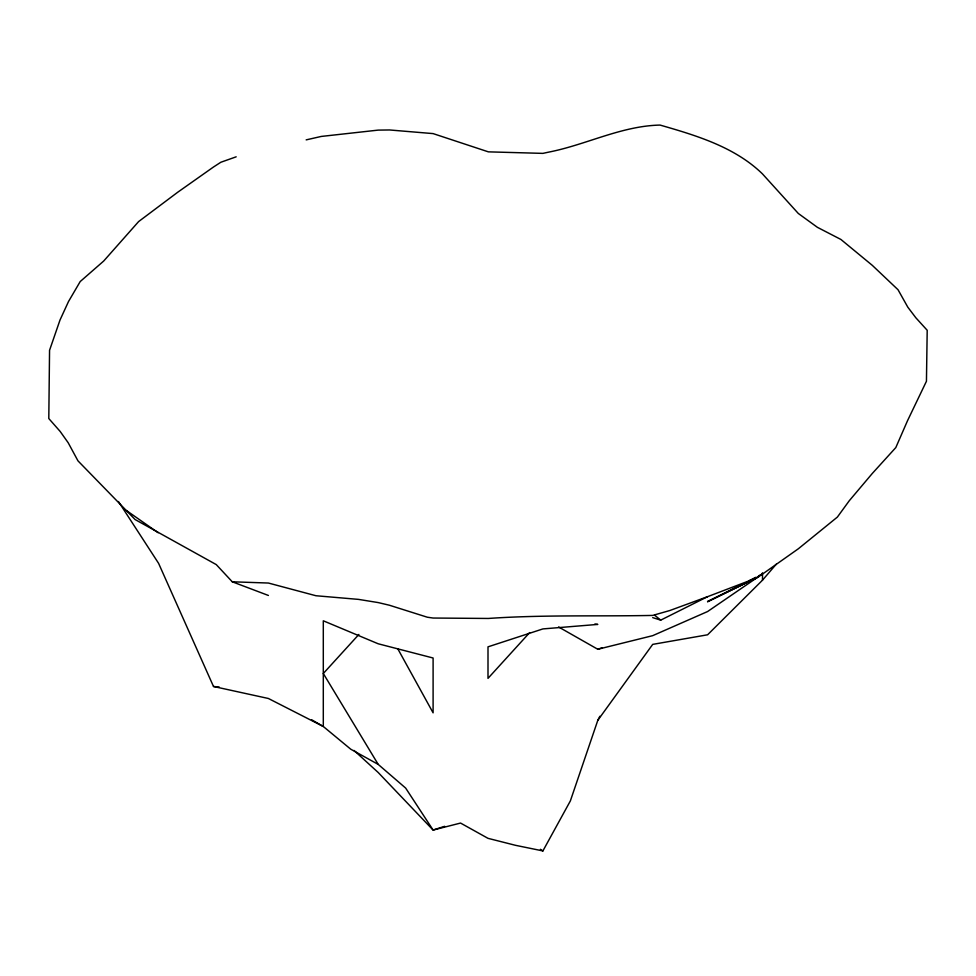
<?xml version="1.0" encoding="UTF-8"?>
<svg xmlns="http://www.w3.org/2000/svg" width="976" height="976" viewBox="0 0 976 976"><rect width="100%" height="100%" fill="white"/><g stroke="black" fill="none" stroke-linecap="round" stroke-linejoin="round"><path stroke-width="1.46" d="M599.862 716.274L597.8 720.325L570.35 800.942L542.9 850.926L515.45 845.301L488 838.335L460.55 823.061L433.1 830.051L378.2 772.504L354.044 750.459M597.8 720.325L652.7 644.38L707.6 634.79L762.5 580.183L776.225 564.226M358.887 634.449L323.3 673.501L378.2 764.391L405.65 788.071L433.1 830.051L444.653 826.306M529.687 632.57L488 678.357L488 646.844L542.9 628.922L597.8 624.408L594.835 624.067M738.393 586.1L707.6 601.643L755.143 578.524L762.5 574.071L798.307 548.805L837.384 517.073L849.266 500.749L872.3 473.47L895.809 447.581L907.509 420.741L926.444 381.262L927.2 330.266L915.842 317.773L907.814 307.172L898.03 289.738L872.3 265.35L840.909 239.462L817.4 227.323L798.307 213.463L762.5 173.935C734.891 147.022 696.303 135.469 660.057 125.074C621.224 125.928 586.234 144.79 548.646 152.134L542.9 153.378L488.366 151.853L433.1 133.602L389.558 129.967L378.2 130.113L321.299 136.433L306.171 139.873M749.104 580.683L755.802 577.304M758.486 575.95L762.5 573.925L707.6 611.537L652.7 635.657L597.8 649.272L558.589 626.97M652.7 617.613L660.728 620.138L707.6 596.665L755.143 578.524M707.6 601.643L758.828 576.731M707.6 596.665L669.829 610.525L652.7 615.417C597.922 616.515 543.12 614.66 488.354 618.455L433.1 618.04L427.354 617.222L389.4 605.23L378.2 602.582L358.509 599.386L315.943 595.738L268.4 583.038L232.264 581.794L216.257 564.592L135.091 519.537L77.97 460.855L68.186 442.75L60.158 431.441L48.8 418.545L49.556 350.286L60 320.043L68.491 301.56L80.191 281.564L103.7 261.031L138.616 221.576L177.693 192.26L213.5 167.006L220.857 162.248L236.18 156.819M597.8 649.272L602.021 647.796M118.45 501.518L158.6 563.359L213.5 686.482L219.283 687.08M213.5 686.482L268.4 698.487L323.3 726.486L350.75 749.202L378.2 764.391M232.264 581.794L268.4 595.458M158.173 532.737L126.38 510.485M311.539 719.69L323.3 726.486L323.3 620.797L378.2 643.782L433.1 658.007L433.1 712.834L397.964 649.101M540.399 849.303L542.9 850.926M654.701 615.234L660.728 620.138M762.5 572.802L762.5 580.183"/></g></svg>
